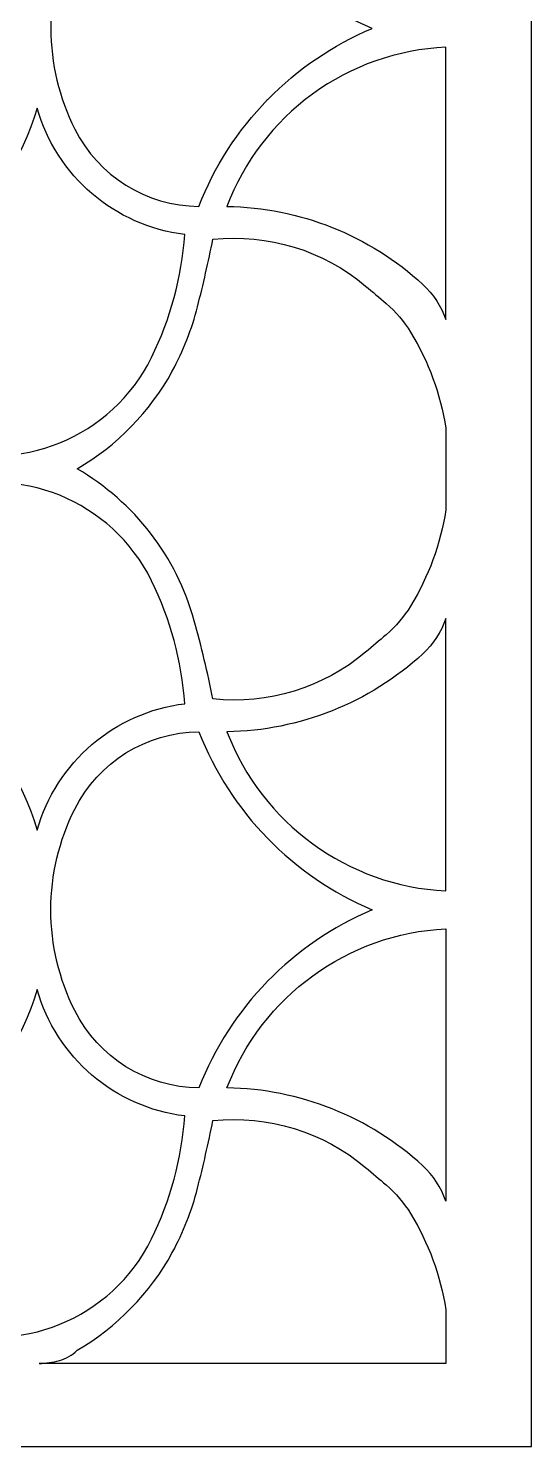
# Model space of a CAD drawing. Header units: centimetres. Extents: x -9.8 to 10.7, y -11.6 to 7.6.
# Drawn here: x -3.19 to 0.26, y -11.58 to -1.84 of the extents above; entities that cross this region are included whole.
import ezdxf

# ---------------------------------------------------------------- set-up
doc = ezdxf.new("R2010")
doc.units = ezdxf.units.CM
doc.header["$MEASUREMENT"] = 0

msp = doc.modelspace()

# ---------------------------------------------------------------- linework, layer by layer
at = {"color": 177}
for points, knots in [([(-9.7995, 7.64805), (-9.7995, 7.64805), (0.26004, 7.64805), (0.26004, 7.64805), (0.26004, 7.64805), (0.26004, 7.64805), (0.26004, -11.57642), (0.26004, -11.57642), (0.26004, -11.57642), (0.26004, -11.57642), (-9.7995, -11.57642), (-9.7995, -11.57642), (-9.7995, -11.57642), (-9.7995, -11.57642), (-9.7995, 7.64805), (-9.7995, 7.64805)], [0, 0, 0, 0, 0.2, 0.2, 0.2, 0.2, 0.4, 0.4, 0.4, 0.4, 0.6, 0.6, 0.6, 0.6, 1, 1, 1, 1]), ([(-1.55177, -1.35492), (-1.34743, -1.564), (-1.10352, -1.73017), (-0.83413, -1.84375), (-0.83413, -1.84375), (-1.10296, -1.95734), (-1.34649, -2.12309), (-1.55076, -2.33154), (-1.55076, -2.33154), (-1.55076, -2.33154), (-1.55222, -2.33303), (-1.55222, -2.33303), (-1.55222, -2.33303), (-1.75672, -2.54329), (-1.91702, -2.79228), (-2.02372, -3.06549), (-2.02372, -3.06549), (-2.38422, -3.06263), (-2.71296, -2.85778), (-2.87477, -2.53563), (-2.87477, -2.53563), (-2.98256, -2.32093), (-3.03891, -2.08399), (-3.03937, -1.84375), (-3.03937, -1.84375), (-3.03892, -1.60352), (-2.98253, -1.36658), (-2.87477, -1.15188), (-2.87477, -1.15188), (-2.71311, -0.82966), (-2.38421, -0.62506), (-2.02372, -0.62202), (-2.02372, -0.62202), (-2.02372, -0.62202), (-2.02295, -0.62398), (-2.02295, -0.62398), (-2.02295, -0.62398), (-2.02295, -0.62398), (-2.02218, -0.62594), (-2.02218, -0.62594), (-2.02218, -0.62594), (-1.91597, -0.8958), (-1.75761, -1.14197), (-1.55606, -1.3505), (-1.55606, -1.3505), (-1.55606, -1.3505), (-1.55555, -1.35104), (-1.55555, -1.35104), (-1.55555, -1.35104), (-1.55555, -1.35104), (-1.55499, -1.35162), (-1.55499, -1.35162), (-1.55499, -1.35162), (-1.55499, -1.35162), (-1.55441, -1.35221), (-1.55441, -1.35221), (-1.55441, -1.35221), (-1.55441, -1.35221), (-1.55177, -1.35492), (-1.55177, -1.35492)], [0, 0, 0, 0, 0.0625, 0.0625, 0.0625, 0.0625, 0.125, 0.125, 0.125, 0.125, 0.1875, 0.1875, 0.1875, 0.1875, 0.25, 0.25, 0.25, 0.25, 0.3125, 0.3125, 0.3125, 0.3125, 0.375, 0.375, 0.375, 0.375, 0.4375, 0.4375, 0.4375, 0.4375, 0.5, 0.5, 0.5, 0.5, 0.5625, 0.5625, 0.5625, 0.5625, 0.625, 0.625, 0.625, 0.625, 0.6875, 0.6875, 0.6875, 0.6875, 0.75, 0.75, 0.75, 0.75, 0.8125, 0.8125, 0.8125, 0.8125, 0.875, 0.875, 0.875, 0.875, 1, 1, 1, 1]), ([(-1.24422, -2.29456), (-0.97741, -2.09982), (-0.65884, -1.98818), (-0.32884, -1.97366), (-0.32884, -1.97366), (-0.32884, -1.97366), (-0.32884, -3.84251), (-0.32884, -3.84251), (-0.32884, -3.84251), (-0.36028, -3.74984), (-0.41453, -3.66662), (-0.48666, -3.60049), (-0.48666, -3.60049), (-0.8542, -3.26353), (-1.33225, -3.07316), (-1.83082, -3.06549), (-1.83082, -3.06549), (-1.71336, -2.7576), (-1.50962, -2.4899), (-1.24422, -2.29456)], [0, 0, 0, 0, 0.1666667, 0.1666667, 0.1666667, 0.1666667, 0.3333333, 0.3333333, 0.3333333, 0.3333333, 0.5, 0.5, 0.5, 0.5, 0.6666667, 0.6666667, 0.6666667, 0.6666667, 1, 1, 1, 1]), ([(-3.13293, -2.39032), (-3.0007, -2.85734), (-2.60195, -3.19941), (-2.12017, -3.2584), (-2.12017, -3.2584), (-2.14092, -3.55172), (-2.21841, -3.83833), (-2.34827, -4.10215), (-2.34827, -4.10215), (-2.61899, -4.6529), (-3.26085, -4.91265), (-3.83889, -4.70655), (-3.83889, -4.70655), (-4.04664, -4.62973), (-4.22916, -4.49683), (-4.36609, -4.32274), (-4.36609, -4.32274), (-4.5018, -4.15021), (-4.60177, -3.95227), (-4.6601, -3.74066), (-4.6601, -3.74066), (-3.93559, -3.61701), (-3.34402, -3.09434), (-3.13293, -2.39032), (-3.13293, -2.39032), (-3.13293, -2.39032), (-3.13293, -2.39032), (-3.13293, -2.39032)], [0, 0, 0, 0, 0.125, 0.125, 0.125, 0.125, 0.25, 0.25, 0.25, 0.25, 0.375, 0.375, 0.375, 0.375, 0.5, 0.5, 0.5, 0.5, 0.625, 0.625, 0.625, 0.625, 0.75, 0.75, 0.75, 0.75, 1, 1, 1, 1]), ([(-0.32884, -5.1487), (-0.32884, -5.1487), (-0.32884, -4.58783), (-0.32884, -4.58783), (-0.32884, -4.58783), (-0.36493, -4.3542), (-0.44712, -4.13016), (-0.57069, -3.92862), (-0.57069, -3.92862), (-0.61593, -3.85485), (-0.67228, -3.78853), (-0.73779, -3.73199), (-0.73779, -3.73199), (-0.78462, -3.69158), (-0.83172, -3.65149), (-0.87911, -3.61174), (-0.87911, -3.61174), (-1.17072, -3.36716), (-1.54871, -3.25124), (-1.92727, -3.29055), (-1.92727, -3.29055), (-1.95829, -3.44585), (-1.99344, -3.60031), (-2.0327, -3.75375), (-2.0327, -3.75375), (-2.07209, -3.90772), (-2.13023, -4.05631), (-2.2058, -4.19612), (-2.2058, -4.19612), (-2.35864, -4.47474), (-2.58482, -4.70641), (-2.85965, -4.86595), (-2.85965, -4.86595), (-2.46552, -5.09487), (-2.17663, -5.4694), (-2.05504, -5.90867), (-2.05504, -5.90867), (-2.00594, -6.08612), (-1.96333, -6.26531), (-1.92727, -6.44586), (-1.92727, -6.44586), (-1.54871, -6.48508), (-1.17066, -6.36932), (-0.87912, -6.12468), (-0.87912, -6.12468), (-0.83172, -6.08492), (-0.78462, -6.04484), (-0.73779, -6.00442), (-0.73779, -6.00442), (-0.6723, -5.94789), (-0.61595, -5.8816), (-0.57073, -5.80785), (-0.57073, -5.80785), (-0.44716, -5.60633), (-0.36495, -5.38232), (-0.32884, -5.1487), (-0.32884, -5.1487), (-0.32884, -5.1487), (-0.32884, -5.1487), (-0.32884, -5.1487)], [0, 0, 0, 0, 0.0625, 0.0625, 0.0625, 0.0625, 0.125, 0.125, 0.125, 0.125, 0.1875, 0.1875, 0.1875, 0.1875, 0.25, 0.25, 0.25, 0.25, 0.3125, 0.3125, 0.3125, 0.3125, 0.375, 0.375, 0.375, 0.375, 0.4375, 0.4375, 0.4375, 0.4375, 0.5, 0.5, 0.5, 0.5, 0.5625, 0.5625, 0.5625, 0.5625, 0.625, 0.625, 0.625, 0.625, 0.6875, 0.6875, 0.6875, 0.6875, 0.75, 0.75, 0.75, 0.75, 0.8125, 0.8125, 0.8125, 0.8125, 0.875, 0.875, 0.875, 0.875, 1, 1, 1, 1]), ([(-3.13293, -7.34609), (-3.34436, -6.64217), (-3.93553, -6.11904), (-4.6601, -5.99575), (-4.6601, -5.99575), (-4.60178, -5.78414), (-4.50179, -5.58621), (-4.36609, -5.41367), (-4.36609, -5.41367), (-4.22917, -5.23957), (-4.04663, -5.10671), (-3.83889, -5.02987), (-3.83889, -5.02987), (-3.26106, -4.82319), (-2.61955, -5.08379), (-2.34827, -5.63426), (-2.34827, -5.63426), (-2.2184, -5.89808), (-2.14094, -6.18469), (-2.12017, -6.47801), (-2.12017, -6.47801), (-2.60192, -6.53727), (-3.00096, -6.87901), (-3.13293, -7.34609)], [0, 0, 0, 0, 0.1428571, 0.1428571, 0.1428571, 0.1428571, 0.2857143, 0.2857143, 0.2857143, 0.2857143, 0.4285714, 0.4285714, 0.4285714, 0.4285714, 0.5714286, 0.5714286, 0.5714286, 0.5714286, 0.7142857, 0.7142857, 0.7142857, 0.7142857, 1, 1, 1, 1]), ([(-0.32886, -7.76275), (-1.00134, -7.72869), (-1.59061, -7.29995), (-1.83082, -6.67091), (-1.83082, -6.67091), (-1.33224, -6.66315), (-0.85413, -6.47294), (-0.48666, -6.13591), (-0.48666, -6.13591), (-0.41454, -6.06978), (-0.36028, -5.98658), (-0.32885, -5.89392), (-0.32885, -5.89392), (-0.32885, -5.89392), (-0.32886, -7.76275), (-0.32886, -7.76275), (-0.32886, -7.76275), (-0.32886, -7.76275), (-0.32886, -7.76275), (-0.32886, -7.76275)], [0, 0, 0, 0, 0.1666667, 0.1666667, 0.1666667, 0.1666667, 0.3333333, 0.3333333, 0.3333333, 0.3333333, 0.5, 0.5, 0.5, 0.5, 0.6666667, 0.6666667, 0.6666667, 0.6666667, 1, 1, 1, 1]), ([(-0.83413, -7.89266), (-1.37901, -7.66252), (-1.80807, -7.22168), (-2.02372, -6.67091), (-2.02372, -6.67091), (-2.38449, -6.67396), (-2.71298, -6.87831), (-2.87477, -7.20078), (-2.87477, -7.20078), (-2.98256, -7.41555), (-3.03892, -7.65235), (-3.03937, -7.89266), (-3.03937, -7.89266), (-3.03891, -8.13296), (-2.98259, -8.36977), (-2.87477, -8.58453), (-2.87477, -8.58453), (-2.71283, -8.90693), (-2.38449, -9.11153), (-2.02372, -9.1144), (-2.02372, -9.1144), (-1.80819, -8.56358), (-1.37895, -8.12293), (-0.83413, -7.89266), (-0.83413, -7.89266), (-0.83413, -7.89266), (-0.83413, -7.89266), (-0.83413, -7.89266)], [0, 0, 0, 0, 0.125, 0.125, 0.125, 0.125, 0.25, 0.25, 0.25, 0.25, 0.375, 0.375, 0.375, 0.375, 0.5, 0.5, 0.5, 0.5, 0.625, 0.625, 0.625, 0.625, 0.75, 0.75, 0.75, 0.75, 1, 1, 1, 1]), ([(-0.32884, -8.02257), (-1.00186, -8.057), (-1.59074, -8.48471), (-1.83082, -9.1144), (-1.83082, -9.1144), (-1.33248, -9.12207), (-0.85401, -9.3126), (-0.48665, -9.64941), (-0.48665, -9.64941), (-0.41456, -9.71552), (-0.36027, -9.79877), (-0.32885, -9.89139), (-0.32885, -9.89139), (-0.32885, -9.89139), (-0.32884, -8.02257), (-0.32884, -8.02257), (-0.32884, -8.02257), (-0.32884, -8.02257), (-0.32884, -8.02257), (-0.32884, -8.02257)], [0, 0, 0, 0, 0.1666667, 0.1666667, 0.1666667, 0.1666667, 0.3333333, 0.3333333, 0.3333333, 0.3333333, 0.5, 0.5, 0.5, 0.5, 0.6666667, 0.6666667, 0.6666667, 0.6666667, 1, 1, 1, 1]), ([(-3.13293, -8.43922), (-3.0007, -8.90624), (-2.60195, -9.24832), (-2.12017, -9.3073), (-2.12017, -9.3073), (-2.14092, -9.60062), (-2.21841, -9.88723), (-2.34827, -10.15106), (-2.34827, -10.15106), (-2.61899, -10.7018), (-3.26085, -10.96155), (-3.83889, -10.75545), (-3.83889, -10.75545), (-4.04664, -10.67864), (-4.22916, -10.54573), (-4.36609, -10.37164), (-4.36609, -10.37164), (-4.5018, -10.19912), (-4.60177, -10.00118), (-4.6601, -9.78957), (-4.6601, -9.78957), (-3.93559, -9.66592), (-3.34402, -9.14325), (-3.13293, -8.43922), (-3.13293, -8.43922), (-3.13293, -8.43922), (-3.13293, -8.43922), (-3.13293, -8.43922)], [0, 0, 0, 0, 0.125, 0.125, 0.125, 0.125, 0.25, 0.25, 0.25, 0.25, 0.375, 0.375, 0.375, 0.375, 0.5, 0.5, 0.5, 0.5, 0.625, 0.625, 0.625, 0.625, 0.75, 0.75, 0.75, 0.75, 1, 1, 1, 1]), ([(-0.32885, -10.63662), (-0.36497, -10.403), (-0.44716, -10.17899), (-0.57073, -9.97748), (-0.57073, -9.97748), (-0.61595, -9.90372), (-0.6723, -9.83742), (-0.73779, -9.7809), (-0.73779, -9.7809), (-0.78462, -9.74049), (-0.83172, -9.7004), (-0.87911, -9.66064), (-0.87911, -9.66064), (-1.17072, -9.41606), (-1.54871, -9.30015), (-1.92727, -9.33946), (-1.92727, -9.33946), (-1.95829, -9.49476), (-1.99344, -9.64922), (-2.0327, -9.80265), (-2.0327, -9.80265), (-2.07209, -9.95662), (-2.13024, -10.10521), (-2.2058, -10.24503), (-2.2058, -10.24503), (-2.35864, -10.52365), (-2.58483, -10.75531), (-2.85965, -10.91486), (-2.85965, -10.91486), (-2.89244, -10.94959), (-2.93452, -10.9742), (-2.98087, -10.98575), (-2.98087, -10.98575), (-3.02639, -10.99709), (-3.07288, -11.00414), (-3.11971, -11.00682), (-3.11971, -11.00682), (-3.11971, -11.00682), (-0.32885, -11.00682), (-0.32885, -11.00682), (-0.32885, -11.00682), (-0.32885, -11.00682), (-0.32885, -10.63662), (-0.32885, -10.63662)], [0, 0, 0, 0, 0.0833333, 0.0833333, 0.0833333, 0.0833333, 0.1666667, 0.1666667, 0.1666667, 0.1666667, 0.25, 0.25, 0.25, 0.25, 0.3333333, 0.3333333, 0.3333333, 0.3333333, 0.4166667, 0.4166667, 0.4166667, 0.4166667, 0.5, 0.5, 0.5, 0.5, 0.5833333, 0.5833333, 0.5833333, 0.5833333, 0.6666667, 0.6666667, 0.6666667, 0.6666667, 0.75, 0.75, 0.75, 0.75, 0.8333333, 0.8333333, 0.8333333, 0.8333333, 1, 1, 1, 1])]:
    msp.add_open_spline(points, degree=3, knots=knots, dxfattribs=at)
at = {"lineweight": 9}
for points, knots in [([(-9.7995, 7.64805), (-9.7995, 7.64805), (0.26004, 7.64805), (0.26004, 7.64805), (0.26004, 7.64805), (0.26004, 7.64805), (0.26004, -11.57642), (0.26004, -11.57642), (0.26004, -11.57642), (0.26004, -11.57642), (-9.7995, -11.57642), (-9.7995, -11.57642), (-9.7995, -11.57642), (-9.7995, -11.57642), (-9.7995, 7.64805), (-9.7995, 7.64805)], [0, 0, 0, 0, 0.2, 0.2, 0.2, 0.2, 0.4, 0.4, 0.4, 0.4, 0.6, 0.6, 0.6, 0.6, 1, 1, 1, 1]), ([(-1.55177, -1.35492), (-1.34743, -1.564), (-1.10352, -1.73017), (-0.83413, -1.84375), (-0.83413, -1.84375), (-1.10296, -1.95734), (-1.34649, -2.12309), (-1.55076, -2.33154), (-1.55076, -2.33154), (-1.55076, -2.33154), (-1.55222, -2.33303), (-1.55222, -2.33303), (-1.55222, -2.33303), (-1.75672, -2.54329), (-1.91702, -2.79228), (-2.02372, -3.06549), (-2.02372, -3.06549), (-2.38422, -3.06263), (-2.71296, -2.85778), (-2.87477, -2.53563), (-2.87477, -2.53563), (-2.98256, -2.32093), (-3.03891, -2.08399), (-3.03937, -1.84375), (-3.03937, -1.84375), (-3.03892, -1.60352), (-2.98253, -1.36658), (-2.87477, -1.15188), (-2.87477, -1.15188), (-2.71311, -0.82966), (-2.38421, -0.62506), (-2.02372, -0.62202), (-2.02372, -0.62202), (-2.02372, -0.62202), (-2.02295, -0.62398), (-2.02295, -0.62398), (-2.02295, -0.62398), (-2.02295, -0.62398), (-2.02218, -0.62594), (-2.02218, -0.62594), (-2.02218, -0.62594), (-1.91597, -0.8958), (-1.75761, -1.14197), (-1.55606, -1.3505), (-1.55606, -1.3505), (-1.55606, -1.3505), (-1.55555, -1.35104), (-1.55555, -1.35104), (-1.55555, -1.35104), (-1.55555, -1.35104), (-1.55499, -1.35162), (-1.55499, -1.35162), (-1.55499, -1.35162), (-1.55499, -1.35162), (-1.55441, -1.35221), (-1.55441, -1.35221), (-1.55441, -1.35221), (-1.55441, -1.35221), (-1.55177, -1.35492), (-1.55177, -1.35492)], [0, 0, 0, 0, 0.0625, 0.0625, 0.0625, 0.0625, 0.125, 0.125, 0.125, 0.125, 0.1875, 0.1875, 0.1875, 0.1875, 0.25, 0.25, 0.25, 0.25, 0.3125, 0.3125, 0.3125, 0.3125, 0.375, 0.375, 0.375, 0.375, 0.4375, 0.4375, 0.4375, 0.4375, 0.5, 0.5, 0.5, 0.5, 0.5625, 0.5625, 0.5625, 0.5625, 0.625, 0.625, 0.625, 0.625, 0.6875, 0.6875, 0.6875, 0.6875, 0.75, 0.75, 0.75, 0.75, 0.8125, 0.8125, 0.8125, 0.8125, 0.875, 0.875, 0.875, 0.875, 1, 1, 1, 1]), ([(-1.24422, -2.29456), (-0.97741, -2.09982), (-0.65884, -1.98818), (-0.32884, -1.97366), (-0.32884, -1.97366), (-0.32884, -1.97366), (-0.32884, -3.84251), (-0.32884, -3.84251), (-0.32884, -3.84251), (-0.36028, -3.74984), (-0.41453, -3.66662), (-0.48666, -3.60049), (-0.48666, -3.60049), (-0.8542, -3.26353), (-1.33225, -3.07316), (-1.83082, -3.06549), (-1.83082, -3.06549), (-1.71336, -2.7576), (-1.50962, -2.4899), (-1.24422, -2.29456)], [0, 0, 0, 0, 0.1666667, 0.1666667, 0.1666667, 0.1666667, 0.3333333, 0.3333333, 0.3333333, 0.3333333, 0.5, 0.5, 0.5, 0.5, 0.6666667, 0.6666667, 0.6666667, 0.6666667, 1, 1, 1, 1]), ([(-3.13293, -2.39032), (-3.0007, -2.85734), (-2.60195, -3.19941), (-2.12017, -3.2584), (-2.12017, -3.2584), (-2.14092, -3.55172), (-2.21841, -3.83833), (-2.34827, -4.10215), (-2.34827, -4.10215), (-2.61899, -4.6529), (-3.26085, -4.91265), (-3.83889, -4.70655), (-3.83889, -4.70655), (-4.04664, -4.62973), (-4.22916, -4.49683), (-4.36609, -4.32274), (-4.36609, -4.32274), (-4.5018, -4.15021), (-4.60177, -3.95227), (-4.6601, -3.74066), (-4.6601, -3.74066), (-3.93559, -3.61701), (-3.34402, -3.09434), (-3.13293, -2.39032)], [0, 0, 0, 0, 0.1428571, 0.1428571, 0.1428571, 0.1428571, 0.2857143, 0.2857143, 0.2857143, 0.2857143, 0.4285714, 0.4285714, 0.4285714, 0.4285714, 0.5714286, 0.5714286, 0.5714286, 0.5714286, 0.7142857, 0.7142857, 0.7142857, 0.7142857, 1, 1, 1, 1]), ([(-0.32884, -5.1487), (-0.32884, -5.1487), (-0.32884, -4.58783), (-0.32884, -4.58783), (-0.32884, -4.58783), (-0.36493, -4.3542), (-0.44712, -4.13016), (-0.57069, -3.92862), (-0.57069, -3.92862), (-0.61593, -3.85485), (-0.67228, -3.78853), (-0.73779, -3.73199), (-0.73779, -3.73199), (-0.78462, -3.69158), (-0.83172, -3.65149), (-0.87911, -3.61174), (-0.87911, -3.61174), (-1.17072, -3.36716), (-1.54871, -3.25124), (-1.92727, -3.29055), (-1.92727, -3.29055), (-1.95829, -3.44585), (-1.99344, -3.60031), (-2.0327, -3.75375), (-2.0327, -3.75375), (-2.07209, -3.90772), (-2.13023, -4.05631), (-2.2058, -4.19612), (-2.2058, -4.19612), (-2.35864, -4.47474), (-2.58482, -4.70641), (-2.85965, -4.86595), (-2.85965, -4.86595), (-2.46552, -5.09487), (-2.17663, -5.4694), (-2.05504, -5.90867), (-2.05504, -5.90867), (-2.00594, -6.08612), (-1.96333, -6.26531), (-1.92727, -6.44586), (-1.92727, -6.44586), (-1.54871, -6.48508), (-1.17066, -6.36932), (-0.87912, -6.12468), (-0.87912, -6.12468), (-0.83172, -6.08492), (-0.78462, -6.04484), (-0.73779, -6.00442), (-0.73779, -6.00442), (-0.6723, -5.94789), (-0.61595, -5.8816), (-0.57073, -5.80785), (-0.57073, -5.80785), (-0.44716, -5.60633), (-0.36495, -5.38232), (-0.32884, -5.1487)], [0, 0, 0, 0, 0.0666667, 0.0666667, 0.0666667, 0.0666667, 0.1333333, 0.1333333, 0.1333333, 0.1333333, 0.2, 0.2, 0.2, 0.2, 0.2666667, 0.2666667, 0.2666667, 0.2666667, 0.3333333, 0.3333333, 0.3333333, 0.3333333, 0.4, 0.4, 0.4, 0.4, 0.4666667, 0.4666667, 0.4666667, 0.4666667, 0.5333333, 0.5333333, 0.5333333, 0.5333333, 0.6, 0.6, 0.6, 0.6, 0.6666667, 0.6666667, 0.6666667, 0.6666667, 0.7333333, 0.7333333, 0.7333333, 0.7333333, 0.8, 0.8, 0.8, 0.8, 0.8666667, 0.8666667, 0.8666667, 0.8666667, 1, 1, 1, 1]), ([(-3.13293, -7.34609), (-3.34436, -6.64217), (-3.93553, -6.11904), (-4.6601, -5.99575), (-4.6601, -5.99575), (-4.60178, -5.78414), (-4.50179, -5.58621), (-4.36609, -5.41367), (-4.36609, -5.41367), (-4.22917, -5.23957), (-4.04663, -5.10671), (-3.83889, -5.02987), (-3.83889, -5.02987), (-3.26106, -4.82319), (-2.61955, -5.08379), (-2.34827, -5.63426), (-2.34827, -5.63426), (-2.2184, -5.89808), (-2.14094, -6.18469), (-2.12017, -6.47801), (-2.12017, -6.47801), (-2.60192, -6.53727), (-3.00096, -6.87901), (-3.13293, -7.34609)], [0, 0, 0, 0, 0.1428571, 0.1428571, 0.1428571, 0.1428571, 0.2857143, 0.2857143, 0.2857143, 0.2857143, 0.4285714, 0.4285714, 0.4285714, 0.4285714, 0.5714286, 0.5714286, 0.5714286, 0.5714286, 0.7142857, 0.7142857, 0.7142857, 0.7142857, 1, 1, 1, 1]), ([(-0.32886, -7.76275), (-1.00134, -7.72869), (-1.59061, -7.29995), (-1.83082, -6.67091), (-1.83082, -6.67091), (-1.33224, -6.66315), (-0.85413, -6.47294), (-0.48666, -6.13591), (-0.48666, -6.13591), (-0.41454, -6.06978), (-0.36028, -5.98658), (-0.32885, -5.89392), (-0.32885, -5.89392), (-0.32885, -5.89392), (-0.32886, -7.76275), (-0.32886, -7.76275)], [0, 0, 0, 0, 0.2, 0.2, 0.2, 0.2, 0.4, 0.4, 0.4, 0.4, 0.6, 0.6, 0.6, 0.6, 1, 1, 1, 1]), ([(-0.83413, -7.89266), (-1.37901, -7.66252), (-1.80807, -7.22168), (-2.02372, -6.67091), (-2.02372, -6.67091), (-2.38449, -6.67396), (-2.71298, -6.87831), (-2.87477, -7.20078), (-2.87477, -7.20078), (-2.98256, -7.41555), (-3.03892, -7.65235), (-3.03937, -7.89266), (-3.03937, -7.89266), (-3.03891, -8.13296), (-2.98259, -8.36977), (-2.87477, -8.58453), (-2.87477, -8.58453), (-2.71283, -8.90693), (-2.38449, -9.11153), (-2.02372, -9.1144), (-2.02372, -9.1144), (-1.80819, -8.56358), (-1.37895, -8.12293), (-0.83413, -7.89266)], [0, 0, 0, 0, 0.1428571, 0.1428571, 0.1428571, 0.1428571, 0.2857143, 0.2857143, 0.2857143, 0.2857143, 0.4285714, 0.4285714, 0.4285714, 0.4285714, 0.5714286, 0.5714286, 0.5714286, 0.5714286, 0.7142857, 0.7142857, 0.7142857, 0.7142857, 1, 1, 1, 1]), ([(-0.32884, -8.02257), (-1.00186, -8.057), (-1.59074, -8.48471), (-1.83082, -9.1144), (-1.83082, -9.1144), (-1.33248, -9.12207), (-0.85401, -9.3126), (-0.48665, -9.64941), (-0.48665, -9.64941), (-0.41456, -9.71552), (-0.36027, -9.79877), (-0.32885, -9.89139), (-0.32885, -9.89139), (-0.32885, -9.89139), (-0.32884, -8.02257), (-0.32884, -8.02257)], [0, 0, 0, 0, 0.2, 0.2, 0.2, 0.2, 0.4, 0.4, 0.4, 0.4, 0.6, 0.6, 0.6, 0.6, 1, 1, 1, 1]), ([(-3.13293, -8.43922), (-3.0007, -8.90624), (-2.60195, -9.24832), (-2.12017, -9.3073), (-2.12017, -9.3073), (-2.14092, -9.60062), (-2.21841, -9.88723), (-2.34827, -10.15106), (-2.34827, -10.15106), (-2.61899, -10.7018), (-3.26085, -10.96155), (-3.83889, -10.75545), (-3.83889, -10.75545), (-4.04664, -10.67864), (-4.22916, -10.54573), (-4.36609, -10.37164), (-4.36609, -10.37164), (-4.5018, -10.19912), (-4.60177, -10.00118), (-4.6601, -9.78957), (-4.6601, -9.78957), (-3.93559, -9.66592), (-3.34402, -9.14325), (-3.13293, -8.43922)], [0, 0, 0, 0, 0.1428571, 0.1428571, 0.1428571, 0.1428571, 0.2857143, 0.2857143, 0.2857143, 0.2857143, 0.4285714, 0.4285714, 0.4285714, 0.4285714, 0.5714286, 0.5714286, 0.5714286, 0.5714286, 0.7142857, 0.7142857, 0.7142857, 0.7142857, 1, 1, 1, 1]), ([(-0.32885, -10.63662), (-0.36497, -10.403), (-0.44716, -10.17899), (-0.57073, -9.97748), (-0.57073, -9.97748), (-0.61595, -9.90372), (-0.6723, -9.83742), (-0.73779, -9.7809), (-0.73779, -9.7809), (-0.78462, -9.74049), (-0.83172, -9.7004), (-0.87911, -9.66064), (-0.87911, -9.66064), (-1.17072, -9.41606), (-1.54871, -9.30015), (-1.92727, -9.33946), (-1.92727, -9.33946), (-1.95829, -9.49476), (-1.99344, -9.64922), (-2.0327, -9.80265), (-2.0327, -9.80265), (-2.07209, -9.95662), (-2.13024, -10.10521), (-2.2058, -10.24503), (-2.2058, -10.24503), (-2.35864, -10.52365), (-2.58483, -10.75531), (-2.85965, -10.91486), (-2.85965, -10.91486), (-2.89244, -10.94959), (-2.93452, -10.9742), (-2.98087, -10.98575), (-2.98087, -10.98575), (-3.02639, -10.99709), (-3.07288, -11.00414), (-3.11971, -11.00682), (-3.11971, -11.00682), (-3.11971, -11.00682), (-0.32885, -11.00682), (-0.32885, -11.00682), (-0.32885, -11.00682), (-0.32885, -11.00682), (-0.32885, -10.63662), (-0.32885, -10.63662)], [0, 0, 0, 0, 0.0833333, 0.0833333, 0.0833333, 0.0833333, 0.1666667, 0.1666667, 0.1666667, 0.1666667, 0.25, 0.25, 0.25, 0.25, 0.3333333, 0.3333333, 0.3333333, 0.3333333, 0.4166667, 0.4166667, 0.4166667, 0.4166667, 0.5, 0.5, 0.5, 0.5, 0.5833333, 0.5833333, 0.5833333, 0.5833333, 0.6666667, 0.6666667, 0.6666667, 0.6666667, 0.75, 0.75, 0.75, 0.75, 0.8333333, 0.8333333, 0.8333333, 0.8333333, 1, 1, 1, 1])]:
    msp.add_open_spline(points, degree=3, knots=knots, dxfattribs=at)

doc.saveas('drawing.dxf')
